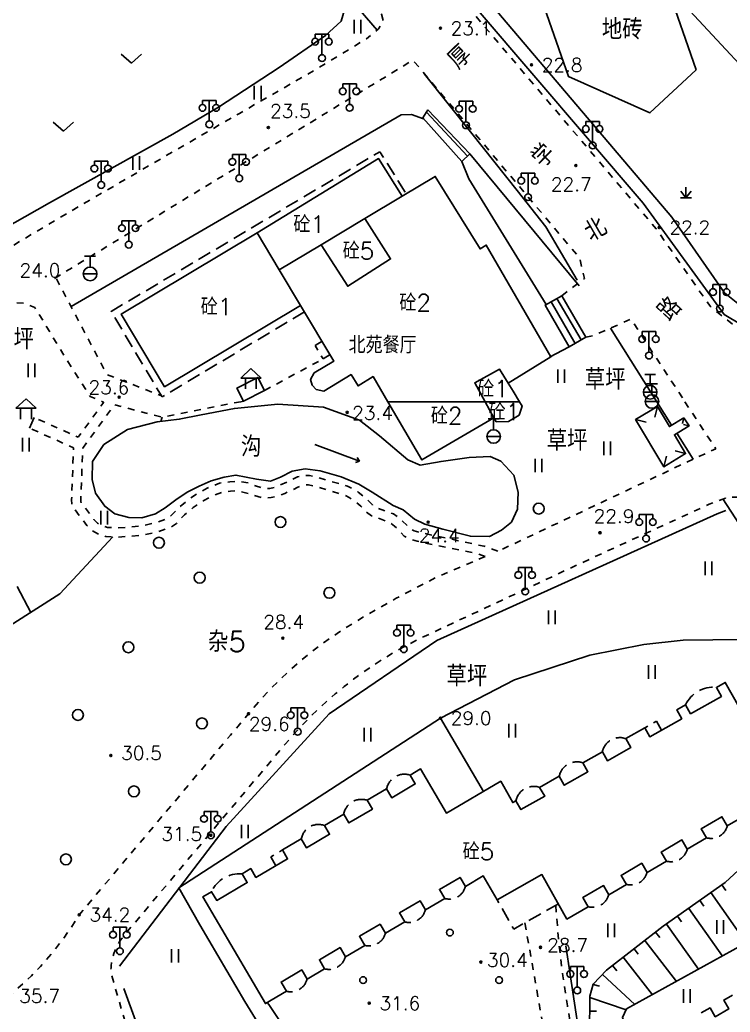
# Model space of a CAD drawing. Extents: x 115374 to 116875, y 149866 to 152432.
# Drawn here: x 115833.5 to 115937.9, y 150910.2 to 151056.1 of the extents above; entities that cross this region are included whole.
import ezdxf
from ezdxf.enums import TextEntityAlignment as Align

# ---------------------------------------------------------------- set-up
doc = ezdxf.new("R2010")
doc.units = 0
doc.header["$MEASUREMENT"] = 0
doc.header["$PDMODE"] = 32
doc.header["$PDSIZE"] = 0.3
doc.linetypes.add('X5', pattern=[3, 2, -1])
doc.linetypes.add('X6', pattern=[2, 1, -1])
doc.layers.get('0').update_dxf_attribs({"linetype": 'CONTINUOUS'})
for name, color, linetype in [('BOUND', 7, 'CONTINUOUS'), ('DLDW', 14, 'CONTINUOUS'), ('DLSS', 5, 'CONTINUOUS'), ('DMTZ', 5, 'CONTINUOUS'), ('GCD', 1, 'CONTINUOUS'), ('GXYZ', 2, 'CONTINUOUS'), ('JMD', 6, 'CONTINUOUS'), ('SXSS', 5, 'CONTINUOUS'), ('YZH', 2, 'CONTINUOUS'), ('ZBTZ', 5, 'CONTINUOUS')]:
    doc.layers.add(name, color=color, linetype=linetype)
doc.styles.add('HZ', font='rs.shx', dxfattribs={"bigfont": 'hztxt.shx'})
doc.linetypes.add('X20', pattern='A,4.5,[145,symbolx.shx,S=1,R=0,X=0,Y=0],4.5,-0.5,[146,symbolx.shx,S=1,R=0,X=0,Y=0],-0.5', length=10)
doc.linetypes.add('X35', pattern='A,2,[4,symbolt.shx,S=1,R=0,X=0,Y=0],2,[28,symbolt.shx,S=1,R=0,X=0,Y=0],1e-11', length=4)
doc.linetypes.add('X36', pattern='A,2,[4,symbolt.shx,S=1,R=180,X=0,Y=0],2,[28,symbolt.shx,S=1,R=180,X=0,Y=0],1e-11', length=4)
doc.linetypes.add('X4', pattern='A,0,-1e-09,[149,symbolx.shx,S=0.15,R=0,X=0,Y=0],-1.6', length=1.6)
doc.linetypes.add('X40', pattern='A,2,[150,symbolx.shx,S=1,R=0,X=0,Y=0],2,[151,symbolx.shx,S=1,R=0,X=0,Y=0],1e-11', length=4)
doc.linetypes.add('X49', pattern='A,0,[5,symbolt.shx,S=1,R=0,X=0,Y=0],-10', length=10)

# ---------------------------------------------------------------- blocks, each defined once
blk = doc.blocks.new('GC121')
for p, q in [((-0.5, -0.64), (-0.5, 1.36)), ((-0.5, -0.64), (-0.5, 0.86)), ((0.5, -0.64), (0.5, 1.36))]:
    blk.add_line(p, q)
blk = doc.blocks.new('GC133')
for p, q in [((-0.81, 2.59), (0.79, 2.59)), ((-0.01, 0.99), (-0.01, 2.59)), ((-1.01, -0.01), (0.99, -0.01))]:
    blk.add_line(p, q)
blk.add_circle((-0.01, -0.01), 1)
blk = doc.blocks.new('GC097')
for p, q in [((-1, 2.92), (-1, 3.52)), ((-1, 3.52), (1, 3.52)), ((0, 0.52), (0, 3.52)), ((1, 3.52), (1, 2.92))]:
    blk.add_line(p, q)
for centre in [(-1, 2.42), (1, 2.42), (0.01, 0)]:
    blk.add_circle(centre, 0.5)
blk = doc.blocks.new('GC126')
for p, q in [((-1.5, 0.7), (0, -0.64)), ((0, -0.64), (1.5, 0.7))]:
    blk.add_line(p, q)
blk = doc.blocks.new('GC124')
for p, q in [((0, -0.8), (-0.75, 0.2)), ((0, -0.8), (0, 0.8)), ((0, -0.8), (0.75, 0.2)), ((-0.8, -0.8), (0.75, -0.8)), ((0.8, -0.8), (0, -0.8))]:
    blk.add_line(p, q)
blk = doc.blocks.new('GC100')
for p, q in [((0.01, 3), (-1.49, 1.6)), ((1.51, 1.6), (0.01, 3)), ((-1.49, 1.6), (1.51, 1.6)), ((-0.79, 0), (-0.79, 1.6)), ((0.81, 0), (0.81, 1.6))]:
    blk.add_line(p, q)
blk = doc.blocks.new('GC122')
blk.add_circle((0, 0), 0.8)
blk = doc.blocks.new('GC159')
blk.add_circle((0.73, 0.68), 0.5)

msp = doc.modelspace()

# ---------------------------------------------------------------- linework, layer by layer
at = {"layer": 'BOUND', "linetype": 'Continuous', "flags": 128}
for points, elevation in [([(115893.47, 151042.91), (115892.73, 151041.72), (115898.43, 151035.3), (115899.63, 151036.44)], 23.17), ([(115913.13, 151015.58), (115910.7, 151014.2), (115914.21, 151008.05), (115916.68, 151009.49)], 22.45)]:
    msp.add_lwpolyline(points, close=True, dxfattribs=dict(at, elevation=elevation))
at = {"layer": 'DLDW', "linetype": 'Continuous', "flags": 128}
msp.add_lwpolyline([(115932.89, 151048.81), (115928.65, 151061.1), (115916.74, 151066.35), (115909.89, 151060.08), (115914.15, 151047.79), (115926.1, 151042.46)], close=True, dxfattribs=at)
at = {"layer": 'DLDW', "linetype": 'Continuous', "elevation": 28.24, "flags": 128}
msp.add_lwpolyline([(115866.35, 151000.08), (115869.43, 151001.65), (115868.46, 151003.56), (115865.38, 151002), (115866.35, 151000.08)], dxfattribs=at)
at = {"layer": 'DLSS', "linetype": 'X6', "flags": 128}
for points, elevation in [([(115786.6, 151256.7), (115786.84, 151245.28), (115787.47, 151237.66), (115789.48, 151222.65), (115794.92, 151204.19), (115798.05, 151194.74), (115801.57, 151184.49), (115806.41, 151172.16), (115809.04, 151166.11), (115812.97, 151158.24), (115815.82, 151152.51), (115823.97, 151139.21), (115832.43, 151126.01), (115843.9, 151115.89), (115846.72, 151113.79), (115859.67, 151100.97), (115877.45, 151083.84), (115927.04, 151025.4), (115934.96, 151014.02), (115940.37, 151009.68), (115949.77, 151006.92), (115957.12, 151009.86), (115957.69, 151010.54)], 66.83), ([(115802.93, 151155.33), (115809.62, 151143.48), (115821.95, 151123.68), (115823.74, 151121.01), (115827.13, 151116.74), (115831.35, 151112.47), (115872.35, 151073.85), (115886.62, 151056.99), (115886.93, 151055.92), (115886.2, 151054.8), (115884.43, 151053.35)], 60.52), ([(115913.13, 151015.58), (115916.46, 151018.11), (115915.77, 151021.11), (115891.26, 151050.22), (115838.54, 151018.11)], 22.45), ([(115833.01, 151014.52), (115834.09, 151014.5), (115835.67, 151013.85), (115840.21, 151006.41), (115843.8, 151000.76), (115845.6, 151000)], 24.43), ([(115916.68, 151009.49), (115917.79, 151009.72), (115923.31, 151012.14), (115931.25, 151000)], 23.85), ([(115869.43, 151001.65), (115878.05, 151006.3)], 28.24), ([(115901.89, 150977.24), (115895.15, 150974.39), (115891.44, 150972.51), (115888.81, 150971.1), (115885.86, 150969.44), (115882.81, 150967.64), (115880.1, 150965.93), (115877.88, 150964.37), (115876.51, 150963.34), (115874.62, 150961.8), (115873.1, 150960.46), (115871.72, 150959.17), (115870.28, 150957.73), (115868.67, 150955.98), (115867.48, 150954.6), (115866.58, 150953.53), (115865.55, 150952.3), (115864.42, 150950.96), (115862.72, 150948.94), (115861.81, 150947.86), (115858.74, 150944.21), (115856.82, 150941.93), (115854.42, 150939.08), (115851.79, 150935.96), (115848.72, 150932.31), (115845.89, 150928.95), (115843.6, 150926.23), (115842.45, 150924.87), (115842.21, 150924.58), (115841.02, 150922.7), (115839.84, 150921.03), (115838.12, 150918.83), (115836.48, 150916.97), (115835.16, 150915.6), (115833.94, 150914.44), (115832.72, 150913.35), (115831.87, 150912.64), (115830.65, 150910.83), (115828.09, 150906.97), (115825.99, 150903.74), (115823.14, 150899.25), (115821.23, 150896.2), (115816.22, 150887.93), (115813.84, 150883.86), (115811.4, 150879.61), (115808.22, 150873.9), (115804.22, 150866.44), (115801.26, 150860.72), (115800.03, 150858.29), (115798.83, 150855.89), (115797.9, 150854.01), (115796.6, 150851.86), (115795.25, 150850.16), (115794.1, 150848.97), (115791.97, 150847.08), (115789.17, 150844.68), (115786.56, 150842.54), (115782.13, 150839.11), (115779.33, 150837.07), (115776.65, 150835.19), (115772.83, 150832.7), (115769.59, 150830.51), (115766.53, 150828.22), (115764.19, 150826.32), (115763.32, 150825.57), (115762.06, 150824.28), (115761, 150823), (115760.18, 150821.85), (115759.25, 150820.31), (115758.55, 150819.01), (115757.52, 150817.2), (115756.35, 150815.09), (115755.49, 150813.49), (115754.7, 150811.97), (115754.34, 150811.28), (115753.69, 150809.99), (115752.93, 150808.47), (115751.69, 150805.8), (115751.05, 150804.49), (115750.02, 150802.62), (115748.86, 150801), (115747.73, 150799.71), (115746.57, 150798.61), (115744.93, 150797.34), (115743.46, 150796.43), (115742.66, 150796.1), (115741.67, 150795.81), (115739.24, 150795.55), (115737.75, 150795.7), (115735.62, 150796.36), (115733.95, 150797.35), (115731.89, 150798.57), (115729.84, 150799.79), (115729.15, 150800.19), (115727.28, 150801.28), (115725.36, 150802.39), (115723.79, 150803.29), (115721.97, 150804.33), (115720.11, 150805.38), (115718.08, 150806.51), (115716.22, 150807.54), (115714.64, 150808.41), (115712.59, 150809.53), (115711.28, 150810.23), (115709.21, 150811.55), (115707.66, 150812.81), (115706.35, 150814.04), (115705.08, 150815.4), (115703.83, 150816.93), (115702.63, 150818.65), (115701.54, 150820.5), (115700.98, 150821.6), (115700.24, 150822.78), (115699.66, 150824.03), (115698.93, 150825.46), (115698.07, 150827.28), (115697.09, 150829.51), (115696.5, 150830.97), (115695.72, 150833.05), (115695.01, 150835.15), (115694.29, 150837.12), (115693.59, 150839.29), (115693.05, 150841.1), (115692.52, 150843.13), (115692.07, 150845), (115691.66, 150847.02), (115691.3, 150849.02), (115690.95, 150851.4), (115690.53, 150853.82), (115690.32, 150855.72), (115690.21, 150858.22), (115690.23, 150859.75), (115690.34, 150861.58), (115690.63, 150863.92), (115690.96, 150865.72), (115691.41, 150867.55), (115692.09, 150869.77), (115692.73, 150871.47), (115693.47, 150873.16), (115694.36, 150874.92), (115694.79, 150875.69), (115695.29, 150876.55), (115696.38, 150878.02), (115697.94, 150879.51), (115699.52, 150880.76), (115701.27, 150882.16), (115702.61, 150883.24), (115704.24, 150884.57), (115705.74, 150885.81), (115707.14, 150886.97), (115709.01, 150888.55), (115710.38, 150889.72), (115711.74, 150890.89), (115713.11, 150892.09), (115714.47, 150893.28), (115716.19, 150894.81), (115717.51, 150896), (115719.09, 150897.44), (115720.46, 150898.7), (115721.84, 150899.98), (115723.36, 150901.41), (115724.43, 150902.43), (115725.68, 150903.62), (115726.85, 150904.76), (115727.86, 150905.74), (115728.85, 150906.69), (115729.63, 150907.63), (115730.61, 150908.91), (115730.98, 150909.44), (115731.68, 150910.55), (115732.06, 150911.24), (115732.59, 150912.28), (115732.92, 150913.01), (115733.36, 150914.09), (115733.64, 150914.9), (115733.99, 150916.12), (115734.42, 150918.08), (115734.51, 150918.67), (115734.38, 150920.33), (115734.31, 150921.44), (115734.23, 150922.98), (115734.17, 150924.71), (115734.12, 150926.74), (115734.11, 150929.07), (115734.14, 150930.85), (115734.19, 150932.61), (115734.3, 150934.86), (115734.46, 150937.11), (115734.58, 150938.63), (115734.84, 150941.15), (115735.36, 150943.45), (115735.92, 150945.19), (115736.66, 150947.04), (115737.62, 150948.93), (115738.24, 150949.91), (115738.95, 150950.98), (115740, 150952.45), (115740.99, 150953.53), (115742.68, 150954.76), (115744.12, 150955.57), (115745.63, 150956.15), (115746.65, 150956.35), (115748.31, 150956.51), (115752.08, 150956.52), (115753.72, 150956.43), (115754.81, 150956.34), (115755.81, 150956.36), (115756.73, 150956.51), (115758.05, 150957.05), (115759.12, 150957.75), (115759.52, 150958.11), (115760.55, 150959.74), (115762.69, 150963.5), (115764.92, 150967.73), (115766.93, 150972), (115769.03, 150977.09), (115770.44, 150980.66), (115772.59, 150986), (115774.22, 150989.72), (115776.24, 150993.99), (115776.75, 150994.93), (115778.33, 150997.52), (115779.45, 150999.14), (115780.27, 151000)], 21.43), ([(115931.25, 151000), (115935.78, 150993.08), (115932.45, 150991.55)], 21.43), ([(115932.45, 150991.55), (115903.75, 150978)], 21.43)]:
    msp.add_lwpolyline(points, dxfattribs=dict(at, elevation=elevation))
for points in [[(115822.22, 151020.17), (115822.7, 151019.99), (115824.19, 151019.24), (115825.52, 151018.58), (115826.54, 151019.36), (115835.19, 151024.6), (115842.61, 151028.98), (115858.18, 151038.02), (115861.86, 151040.15), (115865.76, 151042.39), (115877.21, 151048.97), (115884.43, 151053.35)], [(115838.84, 151018.08), (115846.26, 151003.99), (115854.3, 151000.85)], [(115845.6, 151000), (115845.83, 150999.94), (115842.04, 150994.79), (115835.59, 150997.67)], [(115903.75, 150978), (115901.72, 150978.75), (115892.18, 150980.8), (115891.42, 150981.01), (115890.83, 150981.34), (115889.44, 150982.75), (115888.38, 150983.5), (115885.88, 150984.41), (115885.29, 150984.84), (115884.55, 150985.64), (115883.2, 150986.71), (115882.52, 150987.12), (115881.63, 150987.57), (115877.35, 150988.83), (115876.05, 150989.16), (115875.11, 150989.13), (115874.27, 150988.94), (115872.93, 150988.23), (115870.95, 150987.41), (115870.21, 150987.26), (115869.74, 150987.22), (115869.26, 150987.26), (115868.12, 150987.63), (115867.04, 150988.07), (115865.62, 150988.28), (115864.32, 150988.21), (115862.84, 150988.03), (115861.02, 150987.29), (115859.84, 150986.67), (115858.12, 150985.51), (115856.75, 150984.36), (115855.61, 150983.17), (115854.89, 150982.7), (115853.35, 150982.18), (115851.26, 150981.73), (115849.65, 150981.57), (115847.83, 150981.46), (115846.35, 150981.52), (115845.57, 150981.78), (115844.9, 150982.14), (115844.36, 150982.69), (115842.46, 150985.18), (115842.45, 150985.21), (115842.43, 150985.62), (115842.71, 150993.18), (115847.37, 150999.54), (115854.37, 150997.72), (115865.93, 151000)], [(115865.93, 151000), (115866.35, 151000.08)], [(115901.89, 150977.24), (115900.79, 150977.64), (115891.86, 150979.48), (115890.9, 150979.74), (115889.98, 150980.25), (115888.57, 150981.7), (115887.74, 150982.29), (115885.17, 150983.24), (115884.38, 150983.81), (115883.61, 150984.64), (115882.43, 150985.58), (115881.86, 150985.93), (115881.13, 150986.29), (115876.99, 150987.52), (115875.9, 150987.79), (115875.28, 150987.77), (115874.77, 150987.65), (115874.34, 150987.41), (115872.4, 150986.51), (115871.33, 150986.1), (115870.4, 150985.91), (115869.74, 150985.86), (115868.99, 150985.91), (115865.56, 150986.91), (115864.44, 150986.86), (115863.17, 150986.7), (115861.61, 150986.06), (115860.53, 150985.49), (115858.94, 150984.42), (115857.68, 150983.37), (115856.49, 150982.11), (115855.49, 150981.46), (115853.71, 150980.87), (115851.48, 150980.38), (115849.76, 150980.21), (115847.84, 150980.1), (115846.11, 150980.17), (115845.03, 150980.53), (115844.08, 150981.03), (115843.33, 150981.79), (115841.25, 150984.53), (115841.1, 150984.95), (115841.07, 150985.61), (115841.35, 150993.23), (115834.88, 150996.12)], [(115943.83, 150832.63), (115949.65, 150836.05), (115948.94, 150837.24), (115938.93, 150853.87), (115928.35, 150871.48), (115920, 150885.37), (115913.83, 150895.64), (115910.78, 150895.23), (115899.23, 150885.3), (115891.92, 150873.69), (115886.91, 150845.69), (115887.45, 150832.23), (115883.52, 150832.16), (115883.24, 150846.43), (115887.5, 150873.84), (115895.63, 150886.93), (115902.79, 150894.51), (115911.28, 150901.99), (115911.34, 150902.71), (115907.73, 150923.38)]]:
    msp.add_lwpolyline(points, dxfattribs=at)
for points in [[(115937.2, 150985.84), (115934.81, 150984.92), (115914.26, 150975.47), (115894.49, 150966.2, 0.114862), (115872.48, 150949.66), (115861.33, 150936.42), (115848.72, 150921.44), (115848.72, 150921.44, 0.179841), (115846.85, 150916.01), (115853.44, 150893.4), (115855.93, 150886.89), (115862.17, 150871.51), (115869.62, 150851.88), (115874.17, 150840.15), (115877.65, 150828.46), (115879.69, 150818.33), (115881.3, 150810.11), (115882.63, 150804.64), (115885.28, 150795.73), (115887.98, 150787.5), (115893.69, 150771.58), (115897.37, 150761.67), (115898.94, 150757.73)], [(115989.67, 150909.66), (115980.2, 150926.55), (115968.72, 150943.85), (115961.69, 150954.46), (115953.51, 150966.78), (115945.74, 150978.49), (115941.18, 150985.37, 0.16151), (115937.2, 150985.84)]]:
    msp.add_lwpolyline(points, format="xyb", dxfattribs=at)
at = {"layer": 'DLSS', "linetype": 'X6', "elevation": 28.85, "flags": 128}
msp.add_lwpolyline([(115912.27, 150925.95, 0.039986), (115915.69, 150902.43, 0.0535), (115917.92, 150896.02), (115920.88, 150890.54), (115925.71, 150882.27), (115929.12, 150876.87)], format="xyb", dxfattribs=at)
at = {"layer": 'DMTZ', "linetype": 'Continuous'}
for p, q in [((115936.7, 150928.97), (115937.28, 150928.15)), ((115936.7, 150928.97), (115937.28, 150928.15)), ((115933.43, 150926.66), (115934.01, 150925.85)), ((115933.43, 150926.66), (115934.01, 150925.85)), ((115935.07, 150927.82), (115940.27, 150920.44)), ((115931.8, 150925.51), (115936.75, 150918.49)), ((115930.16, 150924.36), (115930.74, 150923.54)), ((115930.16, 150924.36), (115930.74, 150923.54)), ((115928.53, 150923.21), (115933.23, 150916.55)), ((115925.35, 150920.78), (115930, 150914.77)), ((115926.93, 150922), (115927.55, 150921.21)), ((115926.93, 150922), (115927.55, 150921.21)), ((115923.77, 150919.55), (115924.38, 150918.76)), ((115923.77, 150919.55), (115924.38, 150918.76)), ((115922.19, 150918.33), (115926.46, 150912.82)), ((115920.61, 150917.1), (115921.22, 150916.31)), ((115920.61, 150917.1), (115921.22, 150916.31)), ((115919.11, 150915.79), (115923.86, 150911.39, 15.6)), ((115917.75, 150914.33), (115918.71, 150914.06)), ((115917.75, 150914.33), (115918.71, 150914.06)), ((115917.27, 150912.39), (115922.6, 150910.59, 16.96)), ((115917.25, 150910.4), (115918.25, 150910.38)), ((115917.25, 150910.4), (115918.25, 150910.38))]:
    msp.add_line(p, q, dxfattribs=at)
at = {"layer": 'DMTZ', "linetype": 'X40', "elevation": 21.66, "flags": 128}
msp.add_lwpolyline([(115931.01, 150964.92), (115925.2, 150964.3), (115917.25, 150962.72), (115906.21, 150959.1), (115895.31, 150953.47)], dxfattribs=at)
at = {"layer": 'DMTZ', "linetype": 'X36', "flags": 128}
for points, elevation in [([(115956.27, 150898.63), (115937.62, 150887.74), (115935.31, 150887.87), (115933.67, 150889.74), (115922.67, 150907.72), (115922.07, 150909.44), (115922.66, 150910.73), (115958.19, 150930.32), (115959.62, 150932.25), (115959.62, 150936.98), (115956.69, 150945.65), (115952.42, 150955.54), (115947.71, 150961.38), (115943.21, 150964.33), (115939.71, 150965.03), (115931.01, 150964.92)], 21.66), ([(115856.82, 150928.54), (115895.31, 150953.47)], 31.8)]:
    msp.add_lwpolyline(points, dxfattribs=dict(at, elevation=elevation))
at = {"layer": 'DMTZ', "linetype": 'Continuous', "elevation": 14, "flags": 128}
msp.add_lwpolyline([(115942.61, 150935.48), (115940.9, 150934.33), (115940.44, 150933.37), (115939.75, 150931.71), (115937.18, 150929.31), (115928.06, 150922.87), (115919.71, 150916.41), (115917.76, 150914.38), (115917.27, 150912.61), (115917.21, 150907.11), (115920.16, 150899.53), (115923.12, 150895.21), (115928.63, 150886.04), (115930.56, 150883.64), (115933.61, 150882.3), (115937.38, 150882.34), (115941.51, 150884.05)], dxfattribs=at)
at = {"layer": 'DMTZ', "linetype": 'X35', "elevation": 32.25, "flags": 128}
msp.add_lwpolyline([(115856.82, 150928.54), (115859.91, 150923.1), (115866.52, 150911.82), (115868.48, 150908.61)], dxfattribs=at)
at = {"layer": 'GCD', "linetype": 'Continuous'}
for p in [(115895.3, 151054.9, 23.08), (115908.7, 151049.52, 22.79), (115870, 151040.3, 23.5), (115915.22, 151034.71, 22.67), (115927.47, 151025.61, 22.2), (115848.07, 151000.68, 23.57), (115867.09, 150954.13, 29.55), (115895.31, 150953.47, 28.98), (115861.54, 150936.25, 31.47), (115842.2, 150924.57, 34.19), (115901.25, 150917.62, 30.4), (115884.84, 150911.56, 31.6)]:
    msp.add_point(p, dxfattribs=at)
at = {"layer": 'GCD'}
for p in [(115881.6, 150998.43, 23.4), (115893.51, 150982.3, 24.4), (115918.76, 150980.74, 22.92), (115872.14, 150965.23, 28.39), (115846.84, 150947.98, 30.46), (115910.02, 150919.78, 28.68)]:
    msp.add_point(p, dxfattribs=at)
at = {"layer": 'JMD', "linetype": 'Continuous'}
for p, q in [((115927.21, 150999.29), (115926.82, 150997.74)), ((115923.99, 150997.36), (115925.54, 150996.97)), ((115931.11, 150997.63), (115930.9, 150996.77)), ((115931.85, 150996.43), (115931.02, 150996.63)), ((115931.35, 150992.37), (115929.8, 150992.76)), ((115928.13, 150990.44), (115928.52, 150991.99))]:
    msp.add_line(p, q, dxfattribs=at)
at = {"layer": 'JMD', "linetype": 'Continuous', "flags": 128}
for points in [[(115868.37, 151024.84), (115871.61, 151019.41), (115877.76, 151023.08), (115884.18, 151026.92), (115889.69, 151030.22), (115886.2, 151035.73), (115868.37, 151024.84)], [(115887.57, 151000), (115885.39, 151003.7), (115883.2, 151002.33), (115882.17, 151003.99), (115878.17, 151001.53), (115877.05, 151001.8), (115876.43, 151002.44), (115876.21, 151003.26), (115876.76, 151004.24), (115879.65, 151005.98), (115874.75, 151014.16), (115871.61, 151019.41), (115877.76, 151023.08), (115881.68, 151016.97), (115887.98, 151021), (115884.18, 151026.92), (115889.69, 151030.22), (115894.55, 151033.13), (115901.14, 151022.46), (115902.04, 151023.02), (115911.55, 151006.59), (115905.27, 151002.74), (115904.01, 151004.78), (115900.35, 151002.78), (115901.86, 151000)], [(115877.76, 151023.08), (115881.68, 151016.97), (115887.98, 151021), (115884.18, 151026.92), (115877.76, 151023.08)], [(115868.37, 151024.84), (115848.37, 151012.87), (115854.75, 151002.19), (115874.75, 151014.16), (115871.61, 151019.41), (115868.37, 151024.84)], [(115905.99, 151001.56), (115906.95, 151000), (115901.86, 151000), (115900.35, 151002.78), (115904.01, 151004.78), (115905.27, 151002.74)], [(115903.14, 150997.63), (115892.59, 150991.44), (115887.57, 151000), (115901.86, 151000)], [(115903.52, 150997.03), (115905.29, 150997.11), (115906.9, 150998.02), (115907.34, 150999.36), (115906.95, 151000), (115901.86, 151000), (115903.14, 150997.63)], [(115931.11, 150997.63), (115931.85, 150996.43), (115929.7, 150995.14), (115931.35, 150992.37), (115928.13, 150990.44), (115923.99, 150997.36), (115927.21, 150999.29), (115928.97, 150996.35)]]:
    msp.add_lwpolyline(points, close=True, dxfattribs=at)
for points in [[(115940.33, 150939.31), (115937.48, 150937.65), (115936.7, 150938.99), (115933.66, 150937.22), (115934.44, 150935.88), (115931.59, 150934.22), (115930.81, 150935.56), (115927.76, 150933.79), (115928.54, 150932.45), (115925.69, 150930.8), (115924.91, 150932.13), (115921.87, 150930.36), (115922.65, 150929.03), (115920.05, 150927.52), (115919.28, 150928.86), (115916.23, 150927.09), (115917.01, 150925.75), (115913.91, 150923.94), (115910.22, 150930.48), (115903.65, 150926.77), (115901.59, 150930.27), (115898.98, 150928.73), (115898.19, 150930.07), (115895.16, 150928.29), (115895.94, 150926.96), (115893.09, 150925.29), (115892.31, 150926.62), (115889.27, 150924.85), (115890.05, 150923.51), (115887.21, 150921.85), (115886.42, 150923.18), (115883.38, 150921.41), (115884.17, 150920.07), (115881.32, 150918.4), (115880.54, 150919.74), (115877.5, 150917.96), (115878.28, 150916.62), (115875.69, 150915.11), (115874.91, 150916.45), (115871.87, 150914.67), (115872.65, 150913.33), (115869.56, 150911.52), (115860.35, 150927.2), (115861.65, 150927.96), (115862.41, 150926.67), (115866.89, 150929.3), (115866.13, 150930.59), (115867.42, 150931.35), (115868.18, 150930.06), (115872.84, 150932.79), (115872.08, 150934.09), (115874.84, 150935.71), (115875.6, 150934.42), (115879, 150936.41), (115878.24, 150937.71), (115881.08, 150939.38), (115881.84, 150938.08), (115885.29, 150940.11), (115884.53, 150941.4), (115887.38, 150943.07), (115888.14, 150941.78), (115888.14, 150941.78), (115891.59, 150943.81), (115890.83, 150945.1), (115892.38, 150946.01), (115896.19, 150939.52), (115904.16, 150944.19), (115905.93, 150941.07), (115906.41, 150941.34), (115907.14, 150940.03), (115910.63, 150942), (115909.89, 150943.3), (115912.76, 150944.93), (115913.5, 150943.62), (115916.98, 150945.59), (115916.24, 150946.9), (115919.12, 150948.52), (115919.86, 150947.21), (115923.29, 150949.15), (115922.55, 150950.46), (115925.34, 150952.03), (115926.07, 150950.73), (115930.78, 150953.38), (115930.04, 150954.69), (115931.34, 150955.43), (115932.08, 150954.12), (115936.61, 150956.68), (115935.87, 150957.99), (115937.18, 150958.72), (115946.23, 150942.74)], [(115938.25, 150912.77), (115936.95, 150912.03), (115937.7, 150910.72), (115935.71, 150909.58), (115934.96, 150910.88), (115933.66, 150910.13)]]:
    msp.add_lwpolyline(points, dxfattribs=at)
at = {"layer": 'SXSS', "linetype": 'Continuous'}
for p, q in [((115876.84, 150993.7), (115883.4, 150991.25)), ((115883.4, 150991.25), (115882.79, 150991.05)), ((115883.4, 150991.25), (115883.07, 150991.8))]:
    msp.add_line(p, q, dxfattribs=at)
at = {"layer": 'SXSS', "linetype": 'Continuous', "elevation": 23.8, "flags": 128}
msp.add_lwpolyline([(115880.59, 151059.66), (115881.18, 151057.6), (115880.69, 151055.93), (115878.4, 151053.85), (115871.58, 151049.12), (115862.68, 151043.29), (115855.94, 151039.33), (115837.82, 151029.22), (115829.06, 151024.28), (115822.22, 151020.17)], dxfattribs=at)
at = {"layer": 'SXSS', "linetype": 'Continuous', "flags": 128}
msp.add_lwpolyline([(115892.32, 150990.67), (115895.39, 150991.22), (115899.52, 150991.81), (115902.6, 150991.96), (115904.17, 150991.27), (115906.09, 150989.21), (115906.75, 150986.72), (115906.64, 150984.2), (115905.77, 150982.31), (115904.29, 150981.09), (115902.54, 150980.17), (115899.71, 150980.22), (115895.63, 150981.24), (115893.01, 150982.01), (115891.51, 150982.74), (115889.81, 150984.1), (115888.36, 150984.73), (115885.28, 150986.68), (115883.29, 150987.89), (115880.72, 150988.95), (115877.62, 150989.83), (115875.41, 150990.12), (115873.52, 150989.78), (115871.77, 150988.91), (115870.32, 150988.32), (115868.28, 150988.62), (115865.22, 150989.2), (115863.48, 150988.92), (115861.61, 150988.36), (115859.83, 150987.59), (115858.05, 150986.7), (115856.42, 150985.58), (115854.84, 150984.41), (115853.42, 150983.53), (115851.4, 150982.93), (115849.48, 150982.99), (115847.42, 150983.5), (115845.94, 150984.62), (115844.6, 150986.55), (115844.08, 150988.57), (115844.16, 150991.21), (115845.82, 150993.7), (115849.29, 150995.93), (115853.63, 150997.03), (115856.9, 150997.42), (115860.13, 150998.07), (115865.02, 150999.02), (115871.38, 150999.64), (115878.09, 150999.19), (115883.38, 150997.28), (115886.32, 150994.96), (115890.5, 150991.44)], close=True, dxfattribs=at)
at = {"layer": 'YZH', "linetype": 'Continuous'}
for p, q in [((115893.25, 151042.57, 23.17), (115899.28, 151036.11, 23.17)), ((115893.25, 151042.57, 23.17), (115899.28, 151036.11, 23.17)), ((115893.25, 151042.57, 23.17), (115899.28, 151036.11, 23.17)), ((115893.25, 151042.57, 23.17), (115899.28, 151036.11, 23.17)), ((115911.57, 151014.69, 22.45), (115915.1, 151008.57, 22.45)), ((115911.57, 151014.69, 22.45), (115915.1, 151008.57, 22.45)), ((115911.57, 151014.69, 22.45), (115915.1, 151008.57, 22.45)), ((115911.57, 151014.69, 22.45), (115915.1, 151008.57, 22.45)), ((115912.44, 151015.19, 22.45), (115915.98, 151009.08, 22.45)), ((115912.44, 151015.19, 22.45), (115915.98, 151009.08, 22.45)), ((115912.44, 151015.19, 22.45), (115915.98, 151009.08, 22.45)), ((115912.44, 151015.19, 22.45), (115915.98, 151009.08, 22.45))]:
    msp.add_line(p, q, dxfattribs=at)
at = {"layer": 'YZH', "linetype": 'Continuous', "flags": 128}
for points, elevation in [([(115893.47, 151042.91), (115892.73, 151041.72), (115898.43, 151035.3), (115899.63, 151036.44)], 23.17), ([(115913.13, 151015.58), (115910.7, 151014.2), (115914.21, 151008.05), (115916.68, 151009.49)], 22.45)]:
    msp.add_lwpolyline(points, dxfattribs=dict(at, elevation=elevation))
at = {"layer": 'YZH', "linetype": 'X5', "flags": 128}
for points, elevation in [([(115875.32, 151013.21), (115854.37, 151000.69), (115846.89, 151013.27), (115886.38, 151036.75), (115890.29, 151030.57)], 28.26), ([(115877.89, 151008.89), (115876.86, 151008.27), (115878.05, 151006.3), (115879.08, 151006.92)], 32.21), ([(115927.81, 150951.71), (115927.08, 150953.02), (115925.34, 150952.03)], 44.7), ([(115871.11, 150931.78), (115870.35, 150933.07), (115872.08, 150934.09)], 48.06), ([(115912.66, 150926.17), (115906.09, 150922.46), (115903.65, 150926.77)], 36.76)]:
    msp.add_lwpolyline(points, dxfattribs=dict(at, elevation=elevation))
for points, elevation in [([(115931.34, 150955.43, -0.317817), (115935.87, 150957.99)], 44.98), ([(115919.12, 150948.52, -0.458247), (115922.55, 150950.46)], 44.98), ([(115912.76, 150944.93, -0.451749), (115916.24, 150946.9)], 44.98), ([(115890.83, 150945.1, 0.451749), (115887.38, 150943.07)], 48.34), ([(115906.41, 150941.34, -0.451749), (115909.89, 150943.3)], 44.98), ([(115884.53, 150941.4, 0.451749), (115881.08, 150939.38)], 48.34), ([(115878.24, 150937.71, 0.458247), (115874.84, 150935.71)], 48.34), ([(115937.48, 150937.65, -0.418054), (115934.44, 150935.88)], 44.98), ([(115931.59, 150934.22, -0.418054), (115928.54, 150932.45)], 44.98), ([(115866.13, 150930.59, 0.317817), (115861.65, 150927.96)], 48.34), ([(115925.69, 150930.8, -0.418054), (115922.65, 150929.03)], 44.98), ([(115898.98, 150928.73, -0.418054), (115895.94, 150926.96)], 48.34), ([(115920.05, 150927.52, -0.418054), (115917.01, 150925.75)], 44.98), ([(115893.09, 150925.29, -0.418054), (115890.05, 150923.51)], 48.34), ([(115887.21, 150921.85, -0.418054), (115884.17, 150920.07)], 48.34), ([(115881.32, 150918.4, -0.418054), (115878.28, 150916.62)], 48.34), ([(115875.69, 150915.11, -0.418054), (115872.65, 150913.33)], 48.34)]:
    msp.add_lwpolyline(points, format="xyb", dxfattribs=dict(at, elevation=elevation))
at = {"layer": 'YZH', "linetype": 'X20', "flags": 128}
msp.add_lwpolyline([(115953.67, 150779.86), (115935.91, 150771.59), (115934.34, 150773.78), (115920.76, 150790.06), (115919.97, 150790.25), (115918.24, 150791.36), (115913, 150799.15), (115911.25, 150802.73), (115909.77, 150805.79), (115919.87, 150810.78), (115920.15, 150812.36), (115916.41, 150819.9), (115915.36, 150819.6), (115905.51, 150814.53), (115904.93, 150815.72), (115900.59, 150821.22), (115895.42, 150831.44), (115889.47, 150841.71), (115888.29, 150844.85), (115887.97, 150848.02), (115889.48, 150858.98), (115890.13, 150863.71), (115890.98, 150869.86), (115891.19, 150874.07), (115889.45, 150876.99), (115886.89, 150883.04), (115882.87, 150889.28), (115878.32, 150898.96), (115870.08, 150911.39), (115869.83, 150911.67)], dxfattribs=at)
at = {"layer": 'ZBTZ', "linetype": 'Continuous', "flags": 128}
for points, elevation in [([(115797.87, 151160.25), (115807.9, 151142.47), (115820.27, 151122.59), (115822.13, 151119.83), (115825.63, 151115.41), (115829.95, 151111.04), (115871.28, 151071.66), (115886.01, 151054.64)], 60.52), ([(115915.68, 151017.05), (115899.63, 151036.44)], 22.36), ([(115929.3, 150996.55), (115927.12, 151000)], 21.43), ([(115932.45, 150991.55), (115930.05, 150995.35)], 21.43), ([(115936.83, 150985.7), (115987.11, 150908.24)], 21.59)]:
    msp.add_lwpolyline(points, dxfattribs=dict(at, elevation=elevation))
at = {"layer": 'ZBTZ', "linetype": 'X49', "flags": 128}
for points in [[(115852.81, 151108.62), (115871.74, 151090.55), (115879.57, 151082.52), (115900.86, 151057.49), (115925.11, 151029.17), (115937, 151012.84), (115941.89, 151009.93), (115949.24, 151007.95), (115955.42, 151009.75)], [(115915.42, 151017.88), (115910.79, 151025.7), (115906.58, 151031.06), (115899.92, 151039.45), (115892.97, 151048.14)], [(115848.09, 150917.02), (115863.8, 150937.54), (115878.96, 150954.11), (115894.79, 150964.91), (115936, 150983.51), (115937.26, 150984)], [(115961.45, 150895.28), (115928.81, 150878.38), (115921.74, 150890.82), (115916.3, 150903.14), (115913.76, 150920)], [(115848.73, 150913.71), (115876.86, 150836.52)]]:
    msp.add_lwpolyline(points, dxfattribs=at)
at = {"layer": 'ZBTZ', "linetype": 'Continuous', "flags": 128}
msp.add_lwpolyline([(115862.27, 151103.7), (115879.54, 151085.81), (115929.32, 151027.15), (115937.09, 151016), (115941.72, 151012.28), (115949.62, 151009.96), (115955.37, 151012.26), (115957.98, 151016.92), (115962.56, 151024.57), (115966.19, 151030.86), (115969.35, 151036.33), (115973.97, 151044.82), (115976.68, 151050.28), (115978.61, 151055.01), (115979.61, 151058.33), (115980.66, 151062.8), (115981.45, 151070.46), (115982.43, 151079.03)], dxfattribs=at)
at = {"layer": 'ZBTZ', "linetype": 'X4', "flags": 128}
for points, elevation in [([(115928.65, 151061.1), (115947.88, 151040.35), (115956.61, 151035.38)], 22.9), ([(115914.21, 151008.05), (115911.33, 151006.53)], 23.48)]:
    msp.add_lwpolyline(points, dxfattribs=dict(at, elevation=elevation))
for points in [[(115892.83, 151041.6), (115891.03, 151042.24), (115889.52, 151042.17), (115841, 151013.98)], [(115910.86, 151014.29), (115899.47, 151032.78), (115898.43, 151035.3)], [(115835.59, 150997.67), (115834.88, 150996.12)], [(115854.21, 150997.1), (115854.37, 150997.72)], [(115832.06, 150967.12), (115839.35, 150971.77), (115847.15, 150980.13)], [(115833.05, 150972.84), (115835.09, 150969.03)], [(115895.31, 150953.47), (115901.63, 150942.71)]]:
    msp.add_lwpolyline(points, dxfattribs=at)
at = {"layer": 'ZBTZ', "elevation": 22.23, "flags": 128}
msp.add_lwpolyline([(115920.3, 151010.82), (115927.12, 151000)], dxfattribs=at)

# ---------------------------------------------------------------- block references
at = {"layer": 'DLDW', "linetype": 'Continuous'}
for name, p in [('GC097', (115877.88, 151050.51)), ('GC097', (115881.94, 151043.21)), ('GC097', (115861.32, 151040.77)), ('GC097', (115899.05, 151040.64, 23.13)), ('GC097', (115917.68, 151037.67, 57.67)), ('GC097', (115865.71, 151032.83)), ('GC097', (115845.42, 151031.85)), ('GC097', (115908.18, 151030.07, 22.83)), ('GC097', (115849.47, 151023.09)), ('GC097', (115936.37, 151013.69, 57.09)), ('GC097', (115925.96, 151006.78, 22.16)), ('GC100', (115867.42, 151001.87)), ('GC100', (115834.37, 150997.43)), ('GC097', (115925.53, 150979.88, 22.24)), ('GC097', (115907.76, 150972.09, 24.06)), ('GC097', (115889.91, 150963.61, 26.44)), ('GC097', (115874.3, 150951.48, 29.07)), ('GC097', (115861.54, 150936.25, 31.47)), ('GC097', (115848.16, 150919.21, 34.57)), ('GC097', (115915.41, 150913.44))]:
    msp.add_blockref(name, p, dxfattribs=at)
at = {"layer": 'GXYZ', "linetype": 'Continuous'}
for p in [(115843.8, 151018.8, 24.46), (115926.15, 151001.4, 21.81), (115926.41, 151000.04), (115903.13, 150994.89, 23.34)]:
    msp.add_blockref('GC133', p, dxfattribs=at)
at = {"layer": 'ZBTZ', "linetype": 'Continuous'}
for name, p in [('GC121', (115883.12, 151054.76)), ('GC126', (115849.87, 151050.4)), ('GC121', (115868.43, 151045.06)), ('GC126', (115839.87, 151040.4)), ('GC121', (115850.57, 151034.75)), ('GC124', (115931.4, 151030.76)), ('GC121', (115835.17, 151004.27)), ('GC121', (115913.05, 151003.39)), ('GC121', (115834.35, 150993.31)), ('GC121', (115919.83, 150992.78)), ('GC121', (115909.73, 150990.26)), ('GC122', (115909.76, 150984.28)), ('GC121', (115845.85, 150982.57)), ('GC122', (115871.78, 150982.31)), ('GC122', (115853.91, 150979.26)), ('GC121', (115934.71, 150975.13)), ('GC122', (115859.9, 150974.13)), ('GC122', (115878.97, 150971.9)), ('GC121', (115911.68, 150967.92)), ('GC122', (115849.42, 150963.9)), ('GC121', (115926.39, 150959.88)), ('GC122', (115842.01, 150953.95)), ('GC122', (115860.24, 150952.71)), ('GC121', (115884.59, 150950.7)), ('GC121', (115905.86, 150951.29)), ('GC122', (115850.24, 150942.71)), ('GC121', (115866.55, 150936.45)), ('GC122', (115840.24, 150932.71)), ('GC121', (115936.44, 150922.4)), ('GC159', (115895.96, 150921.27)), ('GC121', (115920.4, 150921.9)), ('GC121', (115856.27, 150918.17)), ('GC159', (115883.2, 150914.28)), ('GC159', (115903.2, 150914.28)), ('GC121', (115931.54, 150912.26))]:
    msp.add_blockref(name, p, dxfattribs=at)

# ---------------------------------------------------------------- texts
at = {"layer": 'DLDW', "linetype": 'Continuous', "style": 'HZ'}
msp.add_text('地砖', height=3, dxfattribs=at).set_placement((115922.03, 151054.9), align=Align.MIDDLE)
at = {"layer": 'DLSS', "linetype": 'Continuous', "style": 'HZ'}
for s, rotation, p in [('厚', 43.8942, (115898.05, 151050.76)), ('学', 46.194, (115910.31, 151036.33)), ('北', 30.1947, (115918.02, 151025.46)), ('路', 47.7016, (115928.86, 151013.81))]:
    msp.add_text(s, height=3, rotation=rotation, dxfattribs=at).set_placement(p, align=Align.MIDDLE)
at = {"layer": 'GCD', "linetype": 'Continuous', "style": 'HZ'}
for s, p in [('23.1', (115896.8, 151053.9, 23.08)), ('22.8', (115910.2, 151048.52, 22.79)), ('23.5', (115870.25, 151041.73, 23.5)), ('22.7', (115911.54, 151030.95, 22.67)), ('22.2', (115928.97, 151024.61, 22.2)), ('24.0', (115833.42, 151018.3, 24)), ('23.6', (115843.56, 151001.1, 23.57)), ('29.0', (115896.81, 150952.47, 28.98)), ('29.6', (115867.14, 150951.61, 29.55)), ('31.5', (115854.27, 150935.44, 31.47)), ('34.2', (115843.7, 150923.57, 34.19)), ('30.4', (115902.14, 150916.92, 30.4)), ('35.7', (115833.37, 150911.64, 35.71)), ('31.6', (115886.34, 150910.56, 31.6))]:
    msp.add_text(s, height=2, dxfattribs=at).set_placement(p)
at = {"layer": 'GCD', "linetype": 'Continuous', "lineweight": -3, "style": 'HZ'}
for s, p in [('23.4', (115882.32, 150997.34, 23.4)), ('22.9', (115917.83, 150982.17, 22.92)), ('24.4', (115892.13, 150979.33, 24.4)), ('28.4', (115869.26, 150966.61, 28.39)), ('30.5', (115848.36, 150947.34, 30.46)), ('28.7', (115911, 150919.1, 28.68))]:
    msp.add_text(s, height=2, dxfattribs=at).set_placement(p)
at = {"layer": 'JMD', "linetype": 'Continuous', "style": 'HZ'}
for s, p in [('砼1', (115876, 151026.22)), ('砼5', (115883.26, 151022.32)), ('砼2', (115891.59, 151014.68)), ('砼1', (115862.38, 151014.1)), ('北苑餐厅', (115886.8, 151008.47)), ('砼1', (115903.02, 151002.03)), ('砼1', (115904.71, 150998.65)), ('砼2', (115896.22, 150998.07)), ('砼5', (115900.9, 150934.01))]:
    msp.add_text(s, height=2.5, dxfattribs=at).set_placement(p, align=Align.MIDDLE)
at = {"layer": 'SXSS', "linetype": 'Continuous', "style": 'HZ'}
msp.add_text('沟', height=3, dxfattribs=at).set_placement((115867.48, 150993.56), align=Align.MIDDLE)
at = {"layer": 'ZBTZ', "linetype": 'Continuous', "style": 'HZ'}
for s, p in [('草坪', (115832.54, 151009.37)), ('草坪', (115919.53, 151003.44)), ('草坪', (115913.92, 150994.45)), ('杂5', (115863.91, 150964.87)), ('草坪', (115899.19, 150959.82))]:
    msp.add_text(s, height=3, dxfattribs=at).set_placement(p, align=Align.MIDDLE)

doc.saveas('drawing.dxf')
